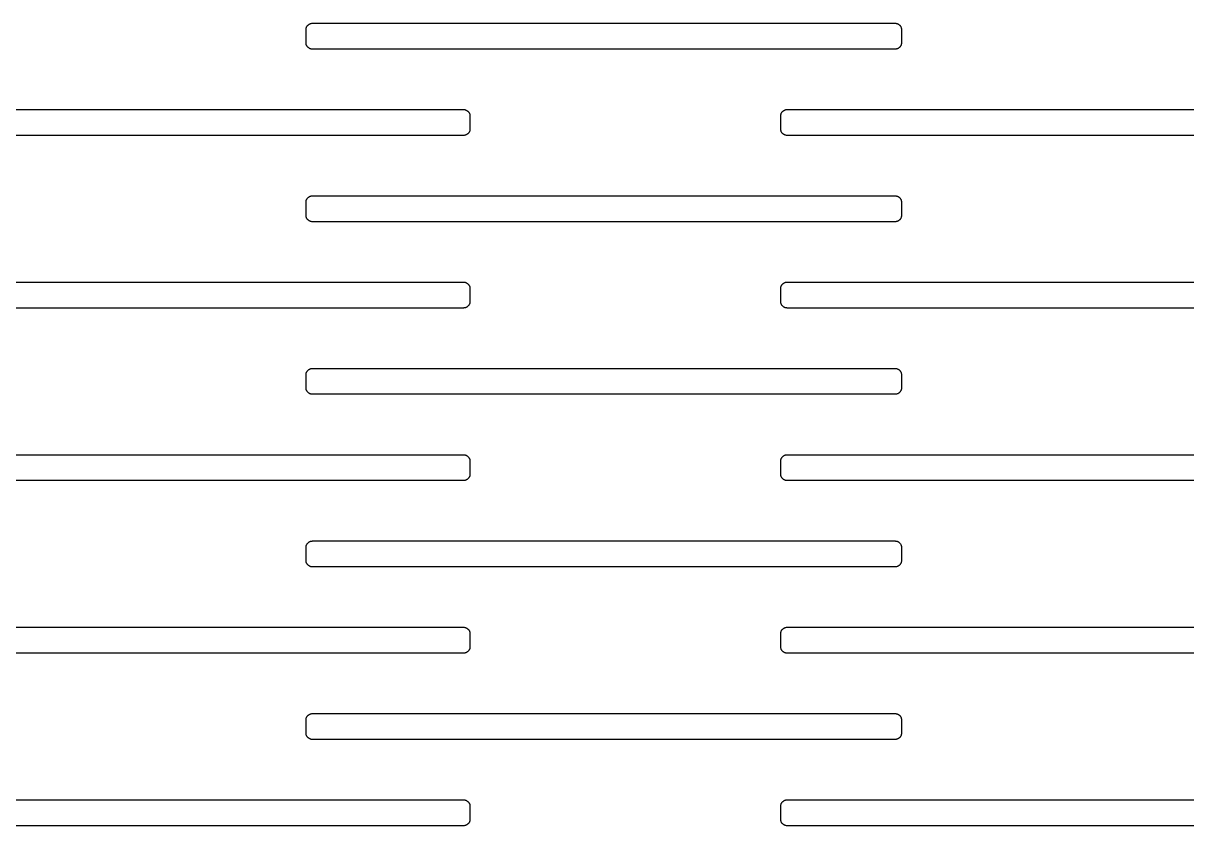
# Model space of a CAD drawing. Header units: metres. Extents: x -156 to 156, y -163 to 163.
# Drawn here: x 36.6 to 90.5, y -37.3 to -0.1 of the extents above; entities that cross this region are included whole.
import ezdxf

# ---------------------------------------------------------------- set-up
doc = ezdxf.new("R2010")
doc.units = ezdxf.units.M

msp = doc.modelspace()

# ---------------------------------------------------------------- linework, layer by layer
for p, q in [((49.7, -0.39999), (49.7006, -0.38115)), ((49.7, -1), (49.7, -0.39999)), ((49.7006, -0.38115), (49.7024, -0.3624)), ((49.7024, -0.3624), (49.7053, -0.34378)), ((49.7053, -0.34378), (49.7094, -0.32539)), ((49.7094, -0.32539), (49.7147, -0.30728)), ((49.7147, -0.30728), (49.7211, -0.28955)), ((49.7211, -0.28955), (49.7285, -0.27226)), ((49.7285, -0.27226), (49.7371, -0.25546)), ((49.7371, -0.25546), (49.7467, -0.23924)), ((49.7467, -0.23924), (49.7573, -0.22366)), ((49.7573, -0.22366), (49.7688, -0.20877)), ((49.7688, -0.20877), (49.7813, -0.19463)), ((49.7813, -0.19463), (49.7946, -0.1813)), ((49.7946, -0.1813), (49.8088, -0.16884)), ((49.8088, -0.16884), (49.8237, -0.15729)), ((49.8237, -0.15729), (49.8392, -0.1467)), ((49.8392, -0.1467), (49.8555, -0.1371)), ((49.8555, -0.1371), (49.8723, -0.12854)), ((49.8723, -0.12854), (49.8896, -0.12106)), ((49.8896, -0.12106), (49.9073, -0.11467)), ((49.9073, -0.11467), (49.9254, -0.10942)), ((49.9254, -0.10942), (49.9438, -0.1053)), ((49.9438, -0.1053), (49.9624, -0.10236)), ((49.9624, -0.10236), (49.9812, -0.10059)), ((49.9812, -0.10059), (50, -0.09999)), ((50, -0.09999), (77, -0.09999)), ((77, -0.09999), (77.0188, -0.10059)), ((77.0188, -0.10059), (77.0376, -0.10236)), ((77.0376, -0.10236), (77.0562, -0.1053)), ((77.0562, -0.1053), (77.0746, -0.10942)), ((77.0746, -0.10942), (77.0927, -0.11467)), ((77.0927, -0.11467), (77.1104, -0.12106)), ((77.1104, -0.12106), (77.1277, -0.12854)), ((77.1277, -0.12854), (77.1445, -0.1371)), ((77.1445, -0.1371), (77.1608, -0.1467)), ((77.1608, -0.1467), (77.1763, -0.15729)), ((77.1763, -0.15729), (77.1912, -0.16884)), ((77.1912, -0.16884), (77.2054, -0.1813)), ((77.2054, -0.1813), (77.2187, -0.19463)), ((77.2187, -0.19463), (77.2312, -0.20877)), ((77.2312, -0.20877), (77.2427, -0.22366)), ((77.2427, -0.22366), (77.2533, -0.23924)), ((77.2533, -0.23924), (77.2629, -0.25546)), ((77.2629, -0.25546), (77.2714, -0.27226)), ((77.2714, -0.27226), (77.2789, -0.28955)), ((77.2789, -0.28955), (77.2853, -0.30728)), ((77.2853, -0.30728), (77.2906, -0.32539)), ((77.2906, -0.32539), (77.2947, -0.34378)), ((77.2947, -0.34378), (77.2976, -0.3624)), ((77.2976, -0.3624), (77.2994, -0.38115)), ((77.2994, -0.38115), (77.3, -0.39999)), ((77.3, -0.39999), (77.3, -1)), ((49.7006, -1.01883), (49.7, -1)), ((49.7024, -1.0376), (49.7006, -1.01883)), ((49.7053, -1.05621), (49.7024, -1.0376)), ((49.7094, -1.0746), (49.7053, -1.05621)), ((49.7147, -1.0927), (49.7094, -1.0746)), ((77.2906, -1.0746), (77.2853, -1.0927)), ((77.2947, -1.05621), (77.2906, -1.0746)), ((77.2976, -1.0376), (77.2947, -1.05621)), ((77.2994, -1.01883), (77.2976, -1.0376)), ((77.3, -1), (77.2994, -1.01883)), ((49.7211, -1.11043), (49.7147, -1.0927)), ((49.7285, -1.12773), (49.7211, -1.11043)), ((49.7371, -1.14452), (49.7285, -1.12773)), ((49.7467, -1.16074), (49.7371, -1.14452)), ((49.7573, -1.17633), (49.7467, -1.16074)), ((49.7688, -1.19122), (49.7573, -1.17633)), ((49.7813, -1.20535), (49.7688, -1.19122)), ((49.7946, -1.21869), (49.7813, -1.20535)), ((49.8088, -1.23114), (49.7946, -1.21869)), ((49.8237, -1.24269), (49.8088, -1.23114)), ((49.8392, -1.2533), (49.8237, -1.24269)), ((49.8555, -1.26288), (49.8392, -1.2533)), ((49.8723, -1.27144), (49.8555, -1.26288)), ((49.8896, -1.27893), (49.8723, -1.27144)), ((49.9073, -1.28531), (49.8896, -1.27893)), ((49.9254, -1.29057), (49.9073, -1.28531)), ((49.9438, -1.29468), (49.9254, -1.29057)), ((49.9624, -1.29762), (49.9438, -1.29468)), ((49.9812, -1.29941), (49.9624, -1.29762)), ((50, -1.29999), (49.9812, -1.29941)), ((77, -1.29999), (50, -1.29999)), ((77.0188, -1.29941), (77, -1.29999)), ((77.0376, -1.29762), (77.0188, -1.29941)), ((77.0562, -1.29468), (77.0376, -1.29762)), ((77.0746, -1.29057), (77.0562, -1.29468)), ((77.0927, -1.28531), (77.0746, -1.29057)), ((77.1104, -1.27893), (77.0927, -1.28531)), ((77.1277, -1.27144), (77.1104, -1.27893)), ((77.1445, -1.26288), (77.1277, -1.27144)), ((77.1608, -1.2533), (77.1445, -1.26288)), ((77.1763, -1.24269), (77.1608, -1.2533)), ((77.1912, -1.23114), (77.1763, -1.24269)), ((77.2054, -1.21869), (77.1912, -1.23114)), ((77.2187, -1.20535), (77.2054, -1.21869)), ((77.2312, -1.19122), (77.2187, -1.20535)), ((77.2427, -1.17633), (77.2312, -1.19122)), ((77.2533, -1.16074), (77.2427, -1.17633)), ((77.2629, -1.14452), (77.2533, -1.16074)), ((77.2714, -1.12773), (77.2629, -1.14452)), ((77.2789, -1.11043), (77.2714, -1.12773)), ((77.2853, -1.0927), (77.2789, -1.11043)), ((30, -4.09999), (57, -4.09999)), ((57, -4.09999), (57.0188, -4.10059)), ((57.0188, -4.10059), (57.0376, -4.10236)), ((57.0376, -4.10236), (57.0562, -4.1053)), ((57.0562, -4.1053), (57.0746, -4.10942)), ((57.0746, -4.10942), (57.0927, -4.11467)), ((57.0927, -4.11467), (57.1104, -4.12106)), ((57.1104, -4.12106), (57.1277, -4.12854)), ((57.1277, -4.12854), (57.1445, -4.1371)), ((57.1445, -4.1371), (57.1607, -4.1467)), ((57.1607, -4.1467), (57.1763, -4.15729)), ((57.1763, -4.15729), (57.1912, -4.16884)), ((57.1912, -4.16884), (57.2054, -4.1813)), ((57.2054, -4.1813), (57.2187, -4.19463)), ((57.2187, -4.19463), (57.2312, -4.20877)), ((57.2312, -4.20877), (57.2427, -4.22366)), ((57.2427, -4.22366), (57.2533, -4.23924)), ((57.2533, -4.23924), (57.2629, -4.25546)), ((57.2629, -4.25546), (57.2714, -4.27226)), ((57.2714, -4.27226), (57.2789, -4.28955)), ((57.2789, -4.28955), (57.2853, -4.30728)), ((57.2853, -4.30728), (57.2906, -4.32539)), ((71.7094, -4.32539), (71.7147, -4.30728)), ((71.7147, -4.30728), (71.7211, -4.28955)), ((71.7211, -4.28955), (71.7285, -4.27226)), ((71.7285, -4.27226), (71.7371, -4.25546)), ((71.7371, -4.25546), (71.7467, -4.23924)), ((71.7467, -4.23924), (71.7573, -4.22366)), ((71.7573, -4.22366), (71.7688, -4.20877)), ((71.7688, -4.20877), (71.7813, -4.19463)), ((71.7813, -4.19463), (71.7946, -4.1813)), ((71.7946, -4.1813), (71.8088, -4.16884)), ((71.8088, -4.16884), (71.8237, -4.15729)), ((71.8237, -4.15729), (71.8392, -4.1467)), ((71.8392, -4.1467), (71.8555, -4.1371)), ((71.8555, -4.1371), (71.8723, -4.12854)), ((71.8723, -4.12854), (71.8896, -4.12106)), ((71.8896, -4.12106), (71.9073, -4.11467)), ((71.9073, -4.11467), (71.9254, -4.10942)), ((71.9254, -4.10942), (71.9438, -4.1053)), ((71.9438, -4.1053), (71.9624, -4.10236)), ((71.9624, -4.10236), (71.9812, -4.10059)), ((71.9812, -4.10059), (72, -4.09999)), ((72, -4.09999), (99, -4.09999)), ((57.2906, -4.32539), (57.2947, -4.34378)), ((57.2947, -4.34378), (57.2976, -4.3624)), ((57.2976, -4.3624), (57.2994, -4.38115)), ((57.2994, -4.38115), (57.3, -4.39999)), ((57.3, -4.39999), (57.3, -5)), ((71.7, -4.39999), (71.7006, -4.38115)), ((71.7, -5), (71.7, -4.39999)), ((71.7006, -4.38115), (71.7024, -4.3624)), ((71.7024, -4.3624), (71.7053, -4.34378)), ((71.7053, -4.34378), (71.7094, -4.32539)), ((57, -5.29999), (30, -5.29999)), ((57.0188, -5.29941), (57, -5.29999)), ((57.0376, -5.29762), (57.0188, -5.29941)), ((57.0562, -5.29468), (57.0376, -5.29762)), ((57.0746, -5.29057), (57.0562, -5.29468)), ((57.0927, -5.28531), (57.0746, -5.29057)), ((57.1104, -5.27893), (57.0927, -5.28531)), ((57.1277, -5.27144), (57.1104, -5.27893)), ((57.1445, -5.26288), (57.1277, -5.27144)), ((57.1607, -5.2533), (57.1445, -5.26288)), ((57.1763, -5.24269), (57.1607, -5.2533)), ((57.1912, -5.23114), (57.1763, -5.24269)), ((57.2054, -5.21869), (57.1912, -5.23114)), ((57.2187, -5.20535), (57.2054, -5.21869)), ((57.2312, -5.19122), (57.2187, -5.20535)), ((57.2427, -5.17633), (57.2312, -5.19122)), ((57.2533, -5.16074), (57.2427, -5.17633)), ((57.2629, -5.14452), (57.2533, -5.16074)), ((57.2714, -5.12773), (57.2629, -5.14452)), ((57.2789, -5.11043), (57.2714, -5.12773)), ((57.2853, -5.0927), (57.2789, -5.11043)), ((57.2906, -5.0746), (57.2853, -5.0927)), ((57.2947, -5.05621), (57.2906, -5.0746)), ((57.2976, -5.0376), (57.2947, -5.05621)), ((57.2994, -5.01883), (57.2976, -5.0376)), ((57.3, -5), (57.2994, -5.01883)), ((71.7006, -5.01883), (71.7, -5)), ((71.7024, -5.0376), (71.7006, -5.01883)), ((71.7053, -5.05621), (71.7024, -5.0376)), ((71.7094, -5.0746), (71.7053, -5.05621)), ((71.7147, -5.0927), (71.7094, -5.0746)), ((71.7211, -5.11043), (71.7147, -5.0927)), ((71.7285, -5.12773), (71.7211, -5.11043)), ((71.7371, -5.14452), (71.7285, -5.12773)), ((71.7467, -5.16074), (71.7371, -5.14452)), ((71.7573, -5.17633), (71.7467, -5.16074)), ((71.7688, -5.19122), (71.7573, -5.17633)), ((71.7813, -5.20535), (71.7688, -5.19122)), ((71.7946, -5.21869), (71.7813, -5.20535)), ((71.8088, -5.23114), (71.7946, -5.21869)), ((71.8237, -5.24269), (71.8088, -5.23114)), ((71.8392, -5.2533), (71.8237, -5.24269)), ((71.8555, -5.26288), (71.8392, -5.2533)), ((71.8723, -5.27144), (71.8555, -5.26288)), ((71.8896, -5.27893), (71.8723, -5.27144)), ((71.9073, -5.28531), (71.8896, -5.27893)), ((71.9254, -5.29057), (71.9073, -5.28531)), ((71.9438, -5.29468), (71.9254, -5.29057)), ((71.9624, -5.29762), (71.9438, -5.29468)), ((71.9812, -5.29941), (71.9624, -5.29762)), ((72, -5.29999), (71.9812, -5.29941)), ((99, -5.29999), (72, -5.29999)), ((49.7, -8.39999), (49.7006, -8.38115)), ((49.7, -9), (49.7, -8.39999)), ((49.7006, -8.38115), (49.7024, -8.3624)), ((49.7024, -8.3624), (49.7053, -8.34378)), ((49.7053, -8.34378), (49.7094, -8.32539)), ((49.7094, -8.32539), (49.7147, -8.30728)), ((49.7147, -8.30728), (49.7211, -8.28955)), ((49.7211, -8.28955), (49.7285, -8.27226)), ((49.7285, -8.27226), (49.7371, -8.25546)), ((49.7371, -8.25546), (49.7467, -8.23924)), ((49.7467, -8.23924), (49.7573, -8.22366)), ((49.7573, -8.22366), (49.7688, -8.20877)), ((49.7688, -8.20877), (49.7813, -8.19463)), ((49.7813, -8.19463), (49.7946, -8.1813)), ((49.7946, -8.1813), (49.8088, -8.16884)), ((49.8088, -8.16884), (49.8237, -8.15729)), ((49.8237, -8.15729), (49.8392, -8.1467)), ((49.8392, -8.1467), (49.8555, -8.1371)), ((49.8555, -8.1371), (49.8723, -8.12854)), ((49.8723, -8.12854), (49.8896, -8.12106)), ((49.8896, -8.12106), (49.9073, -8.11467)), ((49.9073, -8.11467), (49.9254, -8.10942)), ((49.9254, -8.10942), (49.9438, -8.1053)), ((49.9438, -8.1053), (49.9624, -8.10236)), ((49.9624, -8.10236), (49.9812, -8.10059)), ((49.9812, -8.10059), (50, -8.09999)), ((50, -8.09999), (77, -8.09999)), ((77, -8.09999), (77.0188, -8.10059)), ((77.0188, -8.10059), (77.0376, -8.10236)), ((77.0376, -8.10236), (77.0562, -8.1053)), ((77.0562, -8.1053), (77.0746, -8.10942)), ((77.0746, -8.10942), (77.0927, -8.11467)), ((77.0927, -8.11467), (77.1104, -8.12106)), ((77.1104, -8.12106), (77.1277, -8.12854)), ((77.1277, -8.12854), (77.1445, -8.1371)), ((77.1445, -8.1371), (77.1608, -8.1467)), ((77.1608, -8.1467), (77.1763, -8.15729)), ((77.1763, -8.15729), (77.1912, -8.16884)), ((77.1912, -8.16884), (77.2054, -8.1813)), ((77.2054, -8.1813), (77.2187, -8.19463)), ((77.2187, -8.19463), (77.2312, -8.20877)), ((77.2312, -8.20877), (77.2427, -8.22366)), ((77.2427, -8.22366), (77.2533, -8.23924)), ((77.2533, -8.23924), (77.2629, -8.25546)), ((77.2629, -8.25546), (77.2714, -8.27226)), ((77.2714, -8.27226), (77.2789, -8.28955)), ((77.2789, -8.28955), (77.2853, -8.30728)), ((77.2853, -8.30728), (77.2906, -8.32539)), ((77.2906, -8.32539), (77.2947, -8.34378)), ((77.2947, -8.34378), (77.2976, -8.3624)), ((77.2976, -8.3624), (77.2994, -8.38115)), ((77.2994, -8.38115), (77.3, -8.39999)), ((77.3, -8.39999), (77.3, -9)), ((49.7006, -9.01883), (49.7, -9)), ((49.7024, -9.0376), (49.7006, -9.01883)), ((49.7053, -9.05621), (49.7024, -9.0376)), ((49.7094, -9.0746), (49.7053, -9.05621)), ((49.7147, -9.0927), (49.7094, -9.0746)), ((49.7211, -9.11043), (49.7147, -9.0927)), ((49.7285, -9.12773), (49.7211, -9.11043)), ((49.7371, -9.14452), (49.7285, -9.12773)), ((49.7467, -9.16074), (49.7371, -9.14452)), ((49.7573, -9.17633), (49.7467, -9.16074)), ((77.2533, -9.16074), (77.2427, -9.17633)), ((77.2629, -9.14452), (77.2533, -9.16074)), ((77.2714, -9.12773), (77.2629, -9.14452)), ((77.2789, -9.11043), (77.2714, -9.12773)), ((77.2853, -9.0927), (77.2789, -9.11043)), ((77.2906, -9.0746), (77.2853, -9.0927)), ((77.2947, -9.05621), (77.2906, -9.0746)), ((77.2976, -9.0376), (77.2947, -9.05621)), ((77.2994, -9.01883), (77.2976, -9.0376)), ((77.3, -9), (77.2994, -9.01883)), ((49.7688, -9.19122), (49.7573, -9.17633)), ((49.7813, -9.20535), (49.7688, -9.19122)), ((49.7946, -9.21869), (49.7813, -9.20535)), ((49.8088, -9.23114), (49.7946, -9.21869)), ((49.8237, -9.24269), (49.8088, -9.23114)), ((49.8392, -9.2533), (49.8237, -9.24269)), ((49.8555, -9.26288), (49.8392, -9.2533)), ((49.8723, -9.27144), (49.8555, -9.26288)), ((49.8896, -9.27893), (49.8723, -9.27144)), ((49.9073, -9.28531), (49.8896, -9.27893)), ((49.9254, -9.29057), (49.9073, -9.28531)), ((49.9438, -9.29468), (49.9254, -9.29057)), ((49.9624, -9.29762), (49.9438, -9.29468)), ((49.9812, -9.29941), (49.9624, -9.29762)), ((50, -9.29999), (49.9812, -9.29941)), ((77, -9.29999), (50, -9.29999)), ((77.0188, -9.29941), (77, -9.29999)), ((77.0376, -9.29762), (77.0188, -9.29941)), ((77.0562, -9.29468), (77.0376, -9.29762)), ((77.0746, -9.29057), (77.0562, -9.29468)), ((77.0927, -9.28531), (77.0746, -9.29057)), ((77.1104, -9.27893), (77.0927, -9.28531)), ((77.1277, -9.27144), (77.1104, -9.27893)), ((77.1445, -9.26288), (77.1277, -9.27144)), ((77.1608, -9.2533), (77.1445, -9.26288)), ((77.1763, -9.24269), (77.1608, -9.2533)), ((77.1912, -9.23114), (77.1763, -9.24269)), ((77.2054, -9.21869), (77.1912, -9.23114)), ((77.2187, -9.20535), (77.2054, -9.21869)), ((77.2312, -9.19122), (77.2187, -9.20535)), ((77.2427, -9.17633), (77.2312, -9.19122)), ((30, -12.1), (57, -12.1)), ((57, -12.1), (57.0188, -12.1006)), ((57.0188, -12.1006), (57.0376, -12.1024)), ((57.0376, -12.1024), (57.0562, -12.1053)), ((57.0562, -12.1053), (57.0746, -12.1094)), ((57.0746, -12.1094), (57.0927, -12.1147)), ((57.0927, -12.1147), (57.1104, -12.1211)), ((57.1104, -12.1211), (57.1277, -12.1285)), ((57.1277, -12.1285), (57.1445, -12.1371)), ((57.1445, -12.1371), (57.1607, -12.1467)), ((57.1607, -12.1467), (57.1763, -12.1573)), ((57.1763, -12.1573), (57.1912, -12.1688)), ((57.1912, -12.1688), (57.2054, -12.1813)), ((57.2054, -12.1813), (57.2187, -12.1946)), ((57.2187, -12.1946), (57.2312, -12.2088)), ((57.2312, -12.2088), (57.2427, -12.2237)), ((57.2427, -12.2237), (57.2533, -12.2392)), ((57.2533, -12.2392), (57.2629, -12.2555)), ((57.2629, -12.2555), (57.2714, -12.2723)), ((57.2714, -12.2723), (57.2789, -12.2896)), ((57.2789, -12.2896), (57.2853, -12.3073)), ((57.2853, -12.3073), (57.2906, -12.3254)), ((57.2906, -12.3254), (57.2947, -12.3438)), ((57.2947, -12.3438), (57.2976, -12.3624)), ((57.2976, -12.3624), (57.2994, -12.3811)), ((57.2994, -12.3811), (57.3, -12.4)), ((57.3, -12.4), (57.3, -13)), ((71.7, -12.4), (71.7006, -12.3811)), ((71.7, -13), (71.7, -12.4)), ((71.7006, -12.3811), (71.7024, -12.3624)), ((71.7024, -12.3624), (71.7053, -12.3438)), ((71.7053, -12.3438), (71.7094, -12.3254)), ((71.7094, -12.3254), (71.7147, -12.3073)), ((71.7147, -12.3073), (71.7211, -12.2896)), ((71.7211, -12.2896), (71.7285, -12.2723)), ((71.7285, -12.2723), (71.7371, -12.2555)), ((71.7371, -12.2555), (71.7467, -12.2392)), ((71.7467, -12.2392), (71.7573, -12.2237)), ((71.7573, -12.2237), (71.7688, -12.2088)), ((71.7688, -12.2088), (71.7813, -12.1946)), ((71.7813, -12.1946), (71.7946, -12.1813)), ((71.7946, -12.1813), (71.8088, -12.1688)), ((71.8088, -12.1688), (71.8237, -12.1573)), ((71.8237, -12.1573), (71.8392, -12.1467)), ((71.8392, -12.1467), (71.8555, -12.1371)), ((71.8555, -12.1371), (71.8723, -12.1285)), ((71.8723, -12.1285), (71.8896, -12.1211)), ((71.8896, -12.1211), (71.9073, -12.1147)), ((71.9073, -12.1147), (71.9254, -12.1094)), ((71.9254, -12.1094), (71.9438, -12.1053)), ((71.9438, -12.1053), (71.9624, -12.1024)), ((71.9624, -12.1024), (71.9812, -12.1006)), ((71.9812, -12.1006), (72, -12.1)), ((72, -12.1), (99, -12.1)), ((57, -13.3), (30, -13.3)), ((57.0188, -13.2994), (57, -13.3)), ((57.0376, -13.2976), (57.0188, -13.2994)), ((57.0562, -13.2947), (57.0376, -13.2976)), ((57.0746, -13.2906), (57.0562, -13.2947)), ((57.0927, -13.2853), (57.0746, -13.2906)), ((57.1104, -13.2789), (57.0927, -13.2853)), ((57.1277, -13.2714), (57.1104, -13.2789)), ((57.1445, -13.2629), (57.1277, -13.2714)), ((57.1607, -13.2533), (57.1445, -13.2629)), ((57.1763, -13.2427), (57.1607, -13.2533)), ((57.1912, -13.2311), (57.1763, -13.2427)), ((57.2054, -13.2187), (57.1912, -13.2311)), ((57.2187, -13.2054), (57.2054, -13.2187)), ((57.2312, -13.1912), (57.2187, -13.2054)), ((57.2427, -13.1763), (57.2312, -13.1912)), ((57.2533, -13.1607), (57.2427, -13.1763)), ((57.2629, -13.1445), (57.2533, -13.1607)), ((57.2714, -13.1277), (57.2629, -13.1445)), ((57.2789, -13.1104), (57.2714, -13.1277)), ((57.2853, -13.0927), (57.2789, -13.1104)), ((57.2906, -13.0746), (57.2853, -13.0927)), ((57.2947, -13.0562), (57.2906, -13.0746)), ((57.2976, -13.0376), (57.2947, -13.0562)), ((57.2994, -13.0188), (57.2976, -13.0376)), ((57.3, -13), (57.2994, -13.0188)), ((71.7006, -13.0188), (71.7, -13)), ((71.7024, -13.0376), (71.7006, -13.0188)), ((71.7053, -13.0562), (71.7024, -13.0376)), ((71.7094, -13.0746), (71.7053, -13.0562)), ((71.7147, -13.0927), (71.7094, -13.0746)), ((71.7211, -13.1104), (71.7147, -13.0927)), ((71.7285, -13.1277), (71.7211, -13.1104)), ((71.7371, -13.1445), (71.7285, -13.1277)), ((71.7467, -13.1607), (71.7371, -13.1445)), ((71.7573, -13.1763), (71.7467, -13.1607)), ((71.7688, -13.1912), (71.7573, -13.1763)), ((71.7813, -13.2054), (71.7688, -13.1912)), ((71.7946, -13.2187), (71.7813, -13.2054)), ((71.8088, -13.2311), (71.7946, -13.2187)), ((71.8237, -13.2427), (71.8088, -13.2311)), ((71.8392, -13.2533), (71.8237, -13.2427)), ((71.8555, -13.2629), (71.8392, -13.2533)), ((71.8723, -13.2714), (71.8555, -13.2629)), ((71.8896, -13.2789), (71.8723, -13.2714)), ((71.9073, -13.2853), (71.8896, -13.2789)), ((71.9254, -13.2906), (71.9073, -13.2853)), ((71.9438, -13.2947), (71.9254, -13.2906)), ((71.9624, -13.2976), (71.9438, -13.2947)), ((71.9812, -13.2994), (71.9624, -13.2976)), ((72, -13.3), (71.9812, -13.2994)), ((99, -13.3), (72, -13.3)), ((49.7946, -16.1813), (49.8088, -16.1688)), ((49.8088, -16.1688), (49.8237, -16.1573)), ((49.8237, -16.1573), (49.8392, -16.1467)), ((49.8392, -16.1467), (49.8555, -16.1371)), ((49.8555, -16.1371), (49.8723, -16.1285)), ((49.8723, -16.1285), (49.8896, -16.1211)), ((49.8896, -16.1211), (49.9073, -16.1147)), ((49.9073, -16.1147), (49.9254, -16.1094)), ((49.9254, -16.1094), (49.9438, -16.1053)), ((49.9438, -16.1053), (49.9624, -16.1024)), ((49.9624, -16.1024), (49.9812, -16.1006)), ((49.9812, -16.1006), (50, -16.1)), ((50, -16.1), (77, -16.1)), ((77, -16.1), (77.0188, -16.1006)), ((77.0188, -16.1006), (77.0376, -16.1024)), ((77.0376, -16.1024), (77.0562, -16.1053)), ((77.0562, -16.1053), (77.0746, -16.1094)), ((77.0746, -16.1094), (77.0927, -16.1147)), ((77.0927, -16.1147), (77.1104, -16.1211)), ((77.1104, -16.1211), (77.1277, -16.1285)), ((77.1277, -16.1285), (77.1445, -16.1371)), ((77.1445, -16.1371), (77.1608, -16.1467)), ((77.1608, -16.1467), (77.1763, -16.1573)), ((77.1763, -16.1573), (77.1912, -16.1688)), ((77.1912, -16.1688), (77.2054, -16.1813)), ((49.7, -16.4), (49.7006, -16.3812)), ((49.7, -17), (49.7, -16.4)), ((49.7006, -16.3812), (49.7024, -16.3624)), ((49.7024, -16.3624), (49.7053, -16.3438)), ((49.7053, -16.3438), (49.7094, -16.3254)), ((49.7094, -16.3254), (49.7147, -16.3073)), ((49.7147, -16.3073), (49.7211, -16.2896)), ((49.7211, -16.2896), (49.7285, -16.2723)), ((49.7285, -16.2723), (49.7371, -16.2555)), ((49.7371, -16.2555), (49.7467, -16.2392)), ((49.7467, -16.2392), (49.7573, -16.2237)), ((49.7573, -16.2237), (49.7688, -16.2088)), ((49.7688, -16.2088), (49.7813, -16.1946)), ((49.7813, -16.1946), (49.7946, -16.1813)), ((77.2054, -16.1813), (77.2187, -16.1946)), ((77.2187, -16.1946), (77.2312, -16.2088)), ((77.2312, -16.2088), (77.2427, -16.2237)), ((77.2427, -16.2237), (77.2533, -16.2392)), ((77.2533, -16.2392), (77.2629, -16.2555)), ((77.2629, -16.2555), (77.2714, -16.2723)), ((77.2714, -16.2723), (77.2789, -16.2896)), ((77.2789, -16.2896), (77.2853, -16.3073)), ((77.2853, -16.3073), (77.2906, -16.3254)), ((77.2906, -16.3254), (77.2947, -16.3438)), ((77.2947, -16.3438), (77.2976, -16.3624)), ((77.2976, -16.3624), (77.2994, -16.3812)), ((77.2994, -16.3812), (77.3, -16.4)), ((77.3, -16.4), (77.3, -17)), ((49.7006, -17.0188), (49.7, -17)), ((49.7024, -17.0376), (49.7006, -17.0188)), ((49.7053, -17.0562), (49.7024, -17.0376)), ((49.7094, -17.0746), (49.7053, -17.0562)), ((49.7147, -17.0927), (49.7094, -17.0746)), ((49.7211, -17.1104), (49.7147, -17.0927)), ((49.7285, -17.1277), (49.7211, -17.1104)), ((49.7371, -17.1445), (49.7285, -17.1277)), ((49.7467, -17.1607), (49.7371, -17.1445)), ((49.7573, -17.1763), (49.7467, -17.1607)), ((49.7688, -17.1912), (49.7573, -17.1763)), ((49.7813, -17.2054), (49.7688, -17.1912)), ((49.7946, -17.2187), (49.7813, -17.2054)), ((49.8088, -17.2311), (49.7946, -17.2187)), ((49.8237, -17.2427), (49.8088, -17.2311)), ((49.8392, -17.2533), (49.8237, -17.2427)), ((49.8555, -17.2629), (49.8392, -17.2533)), ((77.1608, -17.2533), (77.1445, -17.2629)), ((77.1763, -17.2427), (77.1608, -17.2533)), ((77.1912, -17.2311), (77.1763, -17.2427)), ((77.2054, -17.2187), (77.1912, -17.2311)), ((77.2187, -17.2054), (77.2054, -17.2187)), ((77.2312, -17.1912), (77.2187, -17.2054)), ((77.2427, -17.1763), (77.2312, -17.1912)), ((77.2533, -17.1607), (77.2427, -17.1763)), ((77.2629, -17.1445), (77.2533, -17.1607)), ((77.2714, -17.1277), (77.2629, -17.1445)), ((77.2789, -17.1104), (77.2714, -17.1277)), ((77.2853, -17.0927), (77.2789, -17.1104)), ((77.2906, -17.0746), (77.2853, -17.0927)), ((77.2947, -17.0562), (77.2906, -17.0746)), ((77.2976, -17.0376), (77.2947, -17.0562)), ((77.2994, -17.0188), (77.2976, -17.0376)), ((77.3, -17), (77.2994, -17.0188)), ((49.8723, -17.2714), (49.8555, -17.2629)), ((49.8896, -17.2789), (49.8723, -17.2714)), ((49.9073, -17.2853), (49.8896, -17.2789)), ((49.9254, -17.2906), (49.9073, -17.2853)), ((49.9438, -17.2947), (49.9254, -17.2906)), ((49.9624, -17.2976), (49.9438, -17.2947)), ((49.9812, -17.2994), (49.9624, -17.2976)), ((50, -17.3), (49.9812, -17.2994)), ((77, -17.3), (50, -17.3)), ((77.0188, -17.2994), (77, -17.3)), ((77.0376, -17.2976), (77.0188, -17.2994)), ((77.0562, -17.2947), (77.0376, -17.2976)), ((77.0746, -17.2906), (77.0562, -17.2947)), ((77.0927, -17.2853), (77.0746, -17.2906)), ((77.1104, -17.2789), (77.0927, -17.2853)), ((77.1277, -17.2714), (77.1104, -17.2789)), ((77.1445, -17.2629), (77.1277, -17.2714)), ((30, -20.1), (57, -20.1)), ((57, -20.1), (57.0188, -20.1006)), ((57.0188, -20.1006), (57.0376, -20.1024)), ((57.0376, -20.1024), (57.0562, -20.1053)), ((57.0562, -20.1053), (57.0746, -20.1094)), ((57.0746, -20.1094), (57.0927, -20.1147)), ((57.0927, -20.1147), (57.1104, -20.1211)), ((57.1104, -20.1211), (57.1277, -20.1285)), ((57.1277, -20.1285), (57.1445, -20.1371)), ((57.1445, -20.1371), (57.1607, -20.1467)), ((57.1607, -20.1467), (57.1763, -20.1573)), ((57.1763, -20.1573), (57.1912, -20.1688)), ((57.1912, -20.1688), (57.2054, -20.1813)), ((57.2054, -20.1813), (57.2187, -20.1946)), ((57.2187, -20.1946), (57.2312, -20.2088)), ((57.2312, -20.2088), (57.2427, -20.2237)), ((57.2427, -20.2237), (57.2533, -20.2392)), ((57.2533, -20.2392), (57.2629, -20.2555)), ((57.2629, -20.2555), (57.2714, -20.2723)), ((57.2714, -20.2723), (57.2789, -20.2896)), ((57.2789, -20.2896), (57.2853, -20.3073)), ((57.2853, -20.3073), (57.2906, -20.3254)), ((57.2906, -20.3254), (57.2947, -20.3438)), ((57.2947, -20.3438), (57.2976, -20.3624)), ((57.2976, -20.3624), (57.2994, -20.3812)), ((57.2994, -20.3812), (57.3, -20.4)), ((57.3, -20.4), (57.3, -21)), ((71.7, -20.4), (71.7006, -20.3812)), ((71.7, -21), (71.7, -20.4)), ((71.7006, -20.3812), (71.7024, -20.3624)), ((71.7024, -20.3624), (71.7053, -20.3438)), ((71.7053, -20.3438), (71.7094, -20.3254)), ((71.7094, -20.3254), (71.7147, -20.3073)), ((71.7147, -20.3073), (71.7211, -20.2896)), ((71.7211, -20.2896), (71.7285, -20.2723)), ((71.7285, -20.2723), (71.7371, -20.2555)), ((71.7371, -20.2555), (71.7467, -20.2392)), ((71.7467, -20.2392), (71.7573, -20.2237)), ((71.7573, -20.2237), (71.7688, -20.2088)), ((71.7688, -20.2088), (71.7813, -20.1946)), ((71.7813, -20.1946), (71.7946, -20.1813)), ((71.7946, -20.1813), (71.8088, -20.1688)), ((71.8088, -20.1688), (71.8237, -20.1573)), ((71.8237, -20.1573), (71.8392, -20.1467)), ((71.8392, -20.1467), (71.8555, -20.1371)), ((71.8555, -20.1371), (71.8723, -20.1285)), ((71.8723, -20.1285), (71.8896, -20.1211)), ((71.8896, -20.1211), (71.9073, -20.1147)), ((71.9073, -20.1147), (71.9254, -20.1094)), ((71.9254, -20.1094), (71.9438, -20.1053)), ((71.9438, -20.1053), (71.9624, -20.1024)), ((71.9624, -20.1024), (71.9812, -20.1006)), ((71.9812, -20.1006), (72, -20.1)), ((72, -20.1), (99, -20.1)), ((57.2994, -21.0188), (57.2976, -21.0376)), ((57.3, -21), (57.2994, -21.0188)), ((71.7006, -21.0188), (71.7, -21)), ((71.7024, -21.0376), (71.7006, -21.0188)), ((57, -21.3), (30, -21.3)), ((57.0188, -21.2994), (57, -21.3)), ((57.0376, -21.2976), (57.0188, -21.2994)), ((57.0562, -21.2947), (57.0376, -21.2976)), ((57.0746, -21.2906), (57.0562, -21.2947)), ((57.0927, -21.2853), (57.0746, -21.2906)), ((57.1104, -21.2789), (57.0927, -21.2853)), ((57.1277, -21.2714), (57.1104, -21.2789)), ((57.1445, -21.2629), (57.1277, -21.2714)), ((57.1607, -21.2533), (57.1445, -21.2629)), ((57.1763, -21.2427), (57.1607, -21.2533)), ((57.1912, -21.2311), (57.1763, -21.2427)), ((57.2054, -21.2187), (57.1912, -21.2311)), ((57.2187, -21.2054), (57.2054, -21.2187)), ((57.2312, -21.1912), (57.2187, -21.2054)), ((57.2427, -21.1763), (57.2312, -21.1912)), ((57.2533, -21.1607), (57.2427, -21.1763)), ((57.2629, -21.1445), (57.2533, -21.1607)), ((57.2714, -21.1277), (57.2629, -21.1445)), ((57.2789, -21.1104), (57.2714, -21.1277)), ((57.2853, -21.0927), (57.2789, -21.1104)), ((57.2906, -21.0746), (57.2853, -21.0927)), ((57.2947, -21.0562), (57.2906, -21.0746)), ((57.2976, -21.0376), (57.2947, -21.0562)), ((71.7053, -21.0562), (71.7024, -21.0376)), ((71.7094, -21.0746), (71.7053, -21.0562)), ((71.7147, -21.0927), (71.7094, -21.0746)), ((71.7211, -21.1104), (71.7147, -21.0927)), ((71.7285, -21.1277), (71.7211, -21.1104)), ((71.7371, -21.1445), (71.7285, -21.1277)), ((71.7467, -21.1607), (71.7371, -21.1445)), ((71.7573, -21.1763), (71.7467, -21.1607)), ((71.7688, -21.1912), (71.7573, -21.1763)), ((71.7813, -21.2054), (71.7688, -21.1912)), ((71.7946, -21.2187), (71.7813, -21.2054)), ((71.8088, -21.2311), (71.7946, -21.2187)), ((71.8237, -21.2427), (71.8088, -21.2311)), ((71.8392, -21.2533), (71.8237, -21.2427)), ((71.8555, -21.2629), (71.8392, -21.2533)), ((71.8723, -21.2714), (71.8555, -21.2629)), ((71.8896, -21.2789), (71.8723, -21.2714)), ((71.9073, -21.2853), (71.8896, -21.2789)), ((71.9254, -21.2906), (71.9073, -21.2853)), ((71.9438, -21.2947), (71.9254, -21.2906)), ((71.9624, -21.2976), (71.9438, -21.2947)), ((71.9812, -21.2994), (71.9624, -21.2976)), ((72, -21.3), (71.9812, -21.2994)), ((99, -21.3), (72, -21.3)), ((49.7285, -24.2723), (49.7371, -24.2555)), ((49.7371, -24.2555), (49.7467, -24.2392)), ((49.7467, -24.2392), (49.7573, -24.2237)), ((49.7573, -24.2237), (49.7688, -24.2088)), ((49.7688, -24.2088), (49.7813, -24.1946)), ((49.7813, -24.1946), (49.7946, -24.1813)), ((49.7946, -24.1813), (49.8088, -24.1688)), ((49.8088, -24.1688), (49.8237, -24.1573)), ((49.8237, -24.1573), (49.8392, -24.1467)), ((49.8392, -24.1467), (49.8555, -24.1371)), ((49.8555, -24.1371), (49.8723, -24.1285)), ((49.8723, -24.1285), (49.8896, -24.1211)), ((49.8896, -24.1211), (49.9073, -24.1147)), ((49.9073, -24.1147), (49.9254, -24.1094)), ((49.9254, -24.1094), (49.9438, -24.1053)), ((49.9438, -24.1053), (49.9624, -24.1024)), ((49.9624, -24.1024), (49.9812, -24.1006)), ((49.9812, -24.1006), (50, -24.1)), ((50, -24.1), (77, -24.1)), ((77, -24.1), (77.0188, -24.1006)), ((77.0188, -24.1006), (77.0376, -24.1024)), ((77.0376, -24.1024), (77.0562, -24.1053)), ((77.0562, -24.1053), (77.0746, -24.1094)), ((77.0746, -24.1094), (77.0927, -24.1147)), ((77.0927, -24.1147), (77.1104, -24.1211)), ((77.1104, -24.1211), (77.1277, -24.1285)), ((77.1277, -24.1285), (77.1445, -24.1371)), ((77.1445, -24.1371), (77.1608, -24.1467)), ((77.1608, -24.1467), (77.1763, -24.1573)), ((77.1763, -24.1573), (77.1912, -24.1688)), ((77.1912, -24.1688), (77.2054, -24.1813)), ((77.2054, -24.1813), (77.2187, -24.1946)), ((77.2187, -24.1946), (77.2312, -24.2088)), ((77.2312, -24.2088), (77.2427, -24.2237)), ((77.2427, -24.2237), (77.2533, -24.2392)), ((77.2533, -24.2392), (77.2629, -24.2555)), ((77.2629, -24.2555), (77.2714, -24.2723)), ((49.7, -24.4), (49.7006, -24.3812)), ((49.7, -25), (49.7, -24.4)), ((49.7006, -24.3812), (49.7024, -24.3624)), ((49.7024, -24.3624), (49.7053, -24.3438)), ((49.7053, -24.3438), (49.7094, -24.3254)), ((49.7094, -24.3254), (49.7147, -24.3073)), ((49.7147, -24.3073), (49.7211, -24.2896)), ((49.7211, -24.2896), (49.7285, -24.2723)), ((77.2714, -24.2723), (77.2789, -24.2896)), ((77.2789, -24.2896), (77.2853, -24.3073)), ((77.2853, -24.3073), (77.2906, -24.3254)), ((77.2906, -24.3254), (77.2947, -24.3438)), ((77.2947, -24.3438), (77.2976, -24.3624)), ((77.2976, -24.3624), (77.2994, -24.3812)), ((77.2994, -24.3812), (77.3, -24.4)), ((77.3, -24.4), (77.3, -25)), ((49.7006, -25.0188), (49.7, -25)), ((49.7024, -25.0376), (49.7006, -25.0188)), ((49.7053, -25.0562), (49.7024, -25.0376)), ((49.7094, -25.0746), (49.7053, -25.0562)), ((49.7147, -25.0927), (49.7094, -25.0746)), ((49.7211, -25.1104), (49.7147, -25.0927)), ((49.7285, -25.1277), (49.7211, -25.1104)), ((49.7371, -25.1445), (49.7285, -25.1277)), ((49.7467, -25.1607), (49.7371, -25.1445)), ((49.7573, -25.1763), (49.7467, -25.1607)), ((49.7688, -25.1912), (49.7573, -25.1763)), ((49.7813, -25.2054), (49.7688, -25.1912)), ((49.7946, -25.2187), (49.7813, -25.2054)), ((49.8088, -25.2311), (49.7946, -25.2187)), ((49.8237, -25.2427), (49.8088, -25.2311)), ((49.8392, -25.2533), (49.8237, -25.2427)), ((49.8555, -25.2629), (49.8392, -25.2533)), ((49.8723, -25.2714), (49.8555, -25.2629)), ((49.8896, -25.2789), (49.8723, -25.2714)), ((49.9073, -25.2853), (49.8896, -25.2789)), ((49.9254, -25.2906), (49.9073, -25.2853)), ((49.9438, -25.2947), (49.9254, -25.2906)), ((49.9624, -25.2976), (49.9438, -25.2947)), ((49.9812, -25.2994), (49.9624, -25.2976)), ((50, -25.3), (49.9812, -25.2994)), ((77, -25.3), (50, -25.3)), ((77.0188, -25.2994), (77, -25.3)), ((77.0376, -25.2976), (77.0188, -25.2994)), ((77.0562, -25.2947), (77.0376, -25.2976)), ((77.0746, -25.2906), (77.0562, -25.2947)), ((77.0927, -25.2853), (77.0746, -25.2906)), ((77.1104, -25.2789), (77.0927, -25.2853)), ((77.1277, -25.2714), (77.1104, -25.2789)), ((77.1445, -25.2629), (77.1277, -25.2714)), ((77.1608, -25.2533), (77.1445, -25.2629)), ((77.1763, -25.2427), (77.1608, -25.2533)), ((77.1912, -25.2311), (77.1763, -25.2427)), ((77.2054, -25.2187), (77.1912, -25.2311)), ((77.2187, -25.2054), (77.2054, -25.2187)), ((77.2312, -25.1912), (77.2187, -25.2054)), ((77.2427, -25.1763), (77.2312, -25.1912)), ((77.2533, -25.1607), (77.2427, -25.1763)), ((77.2629, -25.1445), (77.2533, -25.1607)), ((77.2714, -25.1277), (77.2629, -25.1445)), ((77.2789, -25.1104), (77.2714, -25.1277)), ((77.2853, -25.0927), (77.2789, -25.1104)), ((77.2906, -25.0746), (77.2853, -25.0927)), ((77.2947, -25.0562), (77.2906, -25.0746)), ((77.2976, -25.0376), (77.2947, -25.0562)), ((77.2994, -25.0188), (77.2976, -25.0376)), ((77.3, -25), (77.2994, -25.0188)), ((30, -28.1), (57, -28.1)), ((57, -28.1), (57.0188, -28.1006)), ((57.0188, -28.1006), (57.0376, -28.1024)), ((57.0376, -28.1024), (57.0562, -28.1053)), ((57.0562, -28.1053), (57.0746, -28.1094)), ((57.0746, -28.1094), (57.0927, -28.1147)), ((57.0927, -28.1147), (57.1104, -28.1211)), ((57.1104, -28.1211), (57.1277, -28.1285)), ((57.1277, -28.1285), (57.1445, -28.1371)), ((57.1445, -28.1371), (57.1607, -28.1467)), ((57.1607, -28.1467), (57.1763, -28.1573)), ((57.1763, -28.1573), (57.1912, -28.1688)), ((57.1912, -28.1688), (57.2054, -28.1813)), ((57.2054, -28.1813), (57.2187, -28.1946)), ((57.2187, -28.1946), (57.2312, -28.2088)), ((57.2312, -28.2088), (57.2427, -28.2237)), ((57.2427, -28.2237), (57.2533, -28.2392)), ((57.2533, -28.2392), (57.2629, -28.2555)), ((57.2629, -28.2555), (57.2714, -28.2723)), ((57.2714, -28.2723), (57.2789, -28.2896)), ((57.2789, -28.2896), (57.2853, -28.3073)), ((57.2853, -28.3073), (57.2906, -28.3254)), ((57.2906, -28.3254), (57.2947, -28.3438)), ((57.2947, -28.3438), (57.2976, -28.3624)), ((57.2976, -28.3624), (57.2994, -28.3812)), ((57.2994, -28.3812), (57.3, -28.4)), ((57.3, -28.4), (57.3, -29)), ((71.7, -28.4), (71.7006, -28.3812)), ((71.7, -29), (71.7, -28.4)), ((71.7006, -28.3812), (71.7024, -28.3624)), ((71.7024, -28.3624), (71.7053, -28.3438)), ((71.7053, -28.3438), (71.7094, -28.3254)), ((71.7094, -28.3254), (71.7147, -28.3073)), ((71.7147, -28.3073), (71.7211, -28.2896)), ((71.7211, -28.2896), (71.7285, -28.2723)), ((71.7285, -28.2723), (71.7371, -28.2555)), ((71.7371, -28.2555), (71.7467, -28.2392)), ((71.7467, -28.2392), (71.7573, -28.2237)), ((71.7573, -28.2237), (71.7688, -28.2088)), ((71.7688, -28.2088), (71.7813, -28.1946)), ((71.7813, -28.1946), (71.7946, -28.1813)), ((71.7946, -28.1813), (71.8088, -28.1688)), ((71.8088, -28.1688), (71.8237, -28.1573)), ((71.8237, -28.1573), (71.8392, -28.1467)), ((71.8392, -28.1467), (71.8555, -28.1371)), ((71.8555, -28.1371), (71.8723, -28.1285)), ((71.8723, -28.1285), (71.8896, -28.1211)), ((71.8896, -28.1211), (71.9073, -28.1147)), ((71.9073, -28.1147), (71.9254, -28.1094)), ((71.9254, -28.1094), (71.9438, -28.1053)), ((71.9438, -28.1053), (71.9624, -28.1024)), ((71.9624, -28.1024), (71.9812, -28.1006)), ((71.9812, -28.1006), (72, -28.1)), ((72, -28.1), (99, -28.1)), ((57.2789, -29.1104), (57.2714, -29.1277)), ((57.2853, -29.0927), (57.2789, -29.1104)), ((57.2906, -29.0746), (57.2853, -29.0927)), ((57.2947, -29.0562), (57.2906, -29.0746)), ((57.2976, -29.0376), (57.2947, -29.0562)), ((57.2994, -29.0188), (57.2976, -29.0376)), ((57.3, -29), (57.2994, -29.0188)), ((71.7006, -29.0188), (71.7, -29)), ((71.7024, -29.0376), (71.7006, -29.0188)), ((71.7053, -29.0562), (71.7024, -29.0376)), ((71.7094, -29.0746), (71.7053, -29.0562)), ((71.7147, -29.0927), (71.7094, -29.0746)), ((71.7211, -29.1104), (71.7147, -29.0927)), ((71.7285, -29.1277), (71.7211, -29.1104)), ((57, -29.3), (30, -29.3)), ((57.0188, -29.2994), (57, -29.3)), ((57.0376, -29.2976), (57.0188, -29.2994)), ((57.0562, -29.2947), (57.0376, -29.2976)), ((57.0746, -29.2906), (57.0562, -29.2947)), ((57.0927, -29.2853), (57.0746, -29.2906)), ((57.1104, -29.2789), (57.0927, -29.2853)), ((57.1277, -29.2714), (57.1104, -29.2789)), ((57.1445, -29.2629), (57.1277, -29.2714)), ((57.1607, -29.2533), (57.1445, -29.2629)), ((57.1763, -29.2427), (57.1607, -29.2533)), ((57.1912, -29.2311), (57.1763, -29.2427)), ((57.2054, -29.2187), (57.1912, -29.2311)), ((57.2187, -29.2054), (57.2054, -29.2187)), ((57.2312, -29.1912), (57.2187, -29.2054)), ((57.2427, -29.1763), (57.2312, -29.1912)), ((57.2533, -29.1607), (57.2427, -29.1763)), ((57.2629, -29.1445), (57.2533, -29.1607)), ((57.2714, -29.1277), (57.2629, -29.1445)), ((71.7371, -29.1445), (71.7285, -29.1277)), ((71.7467, -29.1607), (71.7371, -29.1445)), ((71.7573, -29.1763), (71.7467, -29.1607)), ((71.7688, -29.1912), (71.7573, -29.1763)), ((71.7813, -29.2054), (71.7688, -29.1912)), ((71.7946, -29.2187), (71.7813, -29.2054)), ((71.8088, -29.2311), (71.7946, -29.2187)), ((71.8237, -29.2427), (71.8088, -29.2311)), ((71.8392, -29.2533), (71.8237, -29.2427)), ((71.8555, -29.2629), (71.8392, -29.2533)), ((71.8723, -29.2714), (71.8555, -29.2629)), ((71.8896, -29.2789), (71.8723, -29.2714)), ((71.9073, -29.2853), (71.8896, -29.2789)), ((71.9254, -29.2906), (71.9073, -29.2853)), ((71.9438, -29.2947), (71.9254, -29.2906)), ((71.9624, -29.2976), (71.9438, -29.2947)), ((71.9812, -29.2994), (71.9624, -29.2976)), ((72, -29.3), (71.9812, -29.2994)), ((99, -29.3), (72, -29.3)), ((49.7024, -32.3624), (49.7053, -32.3438)), ((49.7053, -32.3438), (49.7094, -32.3254)), ((49.7094, -32.3254), (49.7147, -32.3073)), ((49.7147, -32.3073), (49.7211, -32.2896)), ((49.7211, -32.2896), (49.7285, -32.2723)), ((49.7285, -32.2723), (49.7371, -32.2555)), ((49.7371, -32.2555), (49.7467, -32.2392)), ((49.7467, -32.2392), (49.7573, -32.2237)), ((49.7573, -32.2237), (49.7688, -32.2088)), ((49.7688, -32.2088), (49.7813, -32.1946)), ((49.7813, -32.1946), (49.7946, -32.1813)), ((49.7946, -32.1813), (49.8088, -32.1688)), ((49.8088, -32.1688), (49.8237, -32.1573)), ((49.8237, -32.1573), (49.8392, -32.1467)), ((49.8392, -32.1467), (49.8555, -32.1371)), ((49.8555, -32.1371), (49.8723, -32.1286)), ((49.8723, -32.1286), (49.8896, -32.1211)), ((49.8896, -32.1211), (49.9073, -32.1147)), ((49.9073, -32.1147), (49.9254, -32.1094)), ((49.9254, -32.1094), (49.9438, -32.1053)), ((49.9438, -32.1053), (49.9624, -32.1024)), ((49.9624, -32.1024), (49.9812, -32.1006)), ((49.9812, -32.1006), (50, -32.1)), ((50, -32.1), (77, -32.1)), ((77, -32.1), (77.0188, -32.1006)), ((77.0188, -32.1006), (77.0376, -32.1024)), ((77.0376, -32.1024), (77.0562, -32.1053)), ((77.0562, -32.1053), (77.0746, -32.1094)), ((77.0746, -32.1094), (77.0927, -32.1147)), ((77.0927, -32.1147), (77.1104, -32.1211)), ((77.1104, -32.1211), (77.1277, -32.1286)), ((77.1277, -32.1286), (77.1445, -32.1371)), ((77.1445, -32.1371), (77.1608, -32.1467)), ((77.1608, -32.1467), (77.1763, -32.1573)), ((77.1763, -32.1573), (77.1912, -32.1688)), ((77.1912, -32.1688), (77.2054, -32.1813)), ((77.2054, -32.1813), (77.2187, -32.1946)), ((77.2187, -32.1946), (77.2312, -32.2088)), ((77.2312, -32.2088), (77.2427, -32.2237)), ((77.2427, -32.2237), (77.2533, -32.2392)), ((77.2533, -32.2392), (77.2629, -32.2555)), ((77.2629, -32.2555), (77.2714, -32.2723)), ((77.2714, -32.2723), (77.2789, -32.2896)), ((77.2789, -32.2896), (77.2853, -32.3073)), ((77.2853, -32.3073), (77.2906, -32.3254)), ((77.2906, -32.3254), (77.2947, -32.3438)), ((77.2947, -32.3438), (77.2976, -32.3624)), ((49.7, -32.4), (49.7006, -32.3812)), ((49.7, -33), (49.7, -32.4)), ((49.7006, -32.3812), (49.7024, -32.3624)), ((77.2976, -32.3624), (77.2994, -32.3812)), ((77.2994, -32.3812), (77.3, -32.4)), ((77.3, -32.4), (77.3, -33)), ((49.7006, -33.0188), (49.7, -33)), ((49.7024, -33.0376), (49.7006, -33.0188)), ((49.7053, -33.0562), (49.7024, -33.0376)), ((49.7094, -33.0746), (49.7053, -33.0562)), ((49.7147, -33.0927), (49.7094, -33.0746)), ((49.7211, -33.1104), (49.7147, -33.0927)), ((49.7285, -33.1277), (49.7211, -33.1104)), ((49.7371, -33.1445), (49.7285, -33.1277)), ((49.7467, -33.1607), (49.7371, -33.1445)), ((49.7573, -33.1763), (49.7467, -33.1607)), ((49.7688, -33.1912), (49.7573, -33.1763)), ((49.7813, -33.2054), (49.7688, -33.1912)), ((49.7946, -33.2187), (49.7813, -33.2054)), ((49.8088, -33.2312), (49.7946, -33.2187)), ((49.8237, -33.2427), (49.8088, -33.2312)), ((49.8392, -33.2533), (49.8237, -33.2427)), ((49.8555, -33.2629), (49.8392, -33.2533)), ((49.8723, -33.2714), (49.8555, -33.2629)), ((49.8896, -33.2789), (49.8723, -33.2714)), ((49.9073, -33.2853), (49.8896, -33.2789)), ((49.9254, -33.2906), (49.9073, -33.2853)), ((49.9438, -33.2947), (49.9254, -33.2906)), ((49.9624, -33.2976), (49.9438, -33.2947)), ((49.9812, -33.2994), (49.9624, -33.2976)), ((50, -33.3), (49.9812, -33.2994)), ((77, -33.3), (50, -33.3)), ((77.0188, -33.2994), (77, -33.3)), ((77.0376, -33.2976), (77.0188, -33.2994)), ((77.0562, -33.2947), (77.0376, -33.2976)), ((77.0746, -33.2906), (77.0562, -33.2947)), ((77.0927, -33.2853), (77.0746, -33.2906)), ((77.1104, -33.2789), (77.0927, -33.2853)), ((77.1277, -33.2714), (77.1104, -33.2789)), ((77.1445, -33.2629), (77.1277, -33.2714)), ((77.1608, -33.2533), (77.1445, -33.2629)), ((77.1763, -33.2427), (77.1608, -33.2533)), ((77.1912, -33.2312), (77.1763, -33.2427)), ((77.2054, -33.2187), (77.1912, -33.2312)), ((77.2187, -33.2054), (77.2054, -33.2187)), ((77.2312, -33.1912), (77.2187, -33.2054)), ((77.2427, -33.1763), (77.2312, -33.1912)), ((77.2533, -33.1607), (77.2427, -33.1763)), ((77.2629, -33.1445), (77.2533, -33.1607)), ((77.2714, -33.1277), (77.2629, -33.1445)), ((77.2789, -33.1104), (77.2714, -33.1277)), ((77.2853, -33.0927), (77.2789, -33.1104)), ((77.2906, -33.0746), (77.2853, -33.0927)), ((77.2947, -33.0562), (77.2906, -33.0746)), ((77.2976, -33.0376), (77.2947, -33.0562)), ((77.2994, -33.0188), (77.2976, -33.0376)), ((77.3, -33), (77.2994, -33.0188)), ((30, -36.1), (57, -36.1)), ((57, -36.1), (57.0188, -36.1006)), ((57.0188, -36.1006), (57.0376, -36.1024)), ((57.0376, -36.1024), (57.0562, -36.1053)), ((57.0562, -36.1053), (57.0746, -36.1094)), ((57.0746, -36.1094), (57.0927, -36.1147)), ((57.0927, -36.1147), (57.1104, -36.1211)), ((57.1104, -36.1211), (57.1277, -36.1286)), ((71.8723, -36.1286), (71.8896, -36.1211)), ((71.8896, -36.1211), (71.9073, -36.1147)), ((71.9073, -36.1147), (71.9254, -36.1094)), ((71.9254, -36.1094), (71.9438, -36.1053)), ((71.9438, -36.1053), (71.9624, -36.1024)), ((71.9624, -36.1024), (71.9812, -36.1006)), ((71.9812, -36.1006), (72, -36.1)), ((72, -36.1), (99, -36.1)), ((57.1277, -36.1286), (57.1445, -36.1371)), ((57.1445, -36.1371), (57.1607, -36.1467)), ((57.1607, -36.1467), (57.1763, -36.1573)), ((57.1763, -36.1573), (57.1912, -36.1688)), ((57.1912, -36.1688), (57.2054, -36.1813)), ((57.2054, -36.1813), (57.2187, -36.1946)), ((57.2187, -36.1946), (57.2312, -36.2088)), ((57.2312, -36.2088), (57.2427, -36.2237)), ((57.2427, -36.2237), (57.2533, -36.2392)), ((57.2533, -36.2392), (57.2629, -36.2555)), ((57.2629, -36.2555), (57.2714, -36.2723)), ((57.2714, -36.2723), (57.2789, -36.2896)), ((57.2789, -36.2896), (57.2853, -36.3073)), ((57.2853, -36.3073), (57.2906, -36.3254)), ((57.2906, -36.3254), (57.2947, -36.3438)), ((57.2947, -36.3438), (57.2976, -36.3624)), ((57.2976, -36.3624), (57.2994, -36.3812)), ((57.2994, -36.3812), (57.3, -36.4)), ((57.3, -36.4), (57.3, -37)), ((71.7, -36.4), (71.7006, -36.3812)), ((71.7, -37), (71.7, -36.4)), ((71.7006, -36.3812), (71.7024, -36.3624)), ((71.7024, -36.3624), (71.7053, -36.3438)), ((71.7053, -36.3438), (71.7094, -36.3254)), ((71.7094, -36.3254), (71.7147, -36.3073)), ((71.7147, -36.3073), (71.7211, -36.2896)), ((71.7211, -36.2896), (71.7285, -36.2723)), ((71.7285, -36.2723), (71.7371, -36.2555)), ((71.7371, -36.2555), (71.7467, -36.2392)), ((71.7467, -36.2392), (71.7573, -36.2237)), ((71.7573, -36.2237), (71.7688, -36.2088)), ((71.7688, -36.2088), (71.7813, -36.1946)), ((71.7813, -36.1946), (71.7946, -36.1813)), ((71.7946, -36.1813), (71.8088, -36.1688)), ((71.8088, -36.1688), (71.8237, -36.1573)), ((71.8237, -36.1573), (71.8392, -36.1467)), ((71.8392, -36.1467), (71.8555, -36.1371)), ((71.8555, -36.1371), (71.8723, -36.1286)), ((57.2187, -37.2054), (57.2054, -37.2187)), ((57.2312, -37.1912), (57.2187, -37.2054)), ((57.2427, -37.1763), (57.2312, -37.1912)), ((57.2533, -37.1607), (57.2427, -37.1763)), ((57.2629, -37.1445), (57.2533, -37.1607)), ((57.2714, -37.1277), (57.2629, -37.1445)), ((57.2789, -37.1104), (57.2714, -37.1277)), ((57.2853, -37.0927), (57.2789, -37.1104)), ((57.2906, -37.0746), (57.2853, -37.0927)), ((57.2947, -37.0562), (57.2906, -37.0746)), ((57.2976, -37.0376), (57.2947, -37.0562)), ((57.2994, -37.0188), (57.2976, -37.0376)), ((57.3, -37), (57.2994, -37.0188)), ((71.7006, -37.0188), (71.7, -37)), ((71.7024, -37.0376), (71.7006, -37.0188)), ((71.7053, -37.0562), (71.7024, -37.0376)), ((71.7094, -37.0746), (71.7053, -37.0562)), ((71.7147, -37.0927), (71.7094, -37.0746)), ((71.7211, -37.1104), (71.7147, -37.0927)), ((71.7285, -37.1277), (71.7211, -37.1104)), ((71.7371, -37.1445), (71.7285, -37.1277)), ((71.7467, -37.1607), (71.7371, -37.1445)), ((71.7573, -37.1763), (71.7467, -37.1607)), ((71.7688, -37.1912), (71.7573, -37.1763)), ((71.7813, -37.2054), (71.7688, -37.1912)), ((71.7946, -37.2187), (71.7813, -37.2054)), ((57, -37.3), (30, -37.3)), ((57.0188, -37.2994), (57, -37.3)), ((57.0376, -37.2976), (57.0188, -37.2994)), ((57.0562, -37.2947), (57.0376, -37.2976)), ((57.0746, -37.2906), (57.0562, -37.2947)), ((57.0927, -37.2853), (57.0746, -37.2906)), ((57.1104, -37.2789), (57.0927, -37.2853)), ((57.1277, -37.2714), (57.1104, -37.2789)), ((57.1445, -37.2629), (57.1277, -37.2714)), ((57.1607, -37.2533), (57.1445, -37.2629)), ((57.1763, -37.2427), (57.1607, -37.2533)), ((57.1912, -37.2312), (57.1763, -37.2427)), ((57.2054, -37.2187), (57.1912, -37.2312)), ((71.8088, -37.2312), (71.7946, -37.2187)), ((71.8237, -37.2427), (71.8088, -37.2312)), ((71.8392, -37.2533), (71.8237, -37.2427)), ((71.8555, -37.2629), (71.8392, -37.2533)), ((71.8723, -37.2714), (71.8555, -37.2629)), ((71.8896, -37.2789), (71.8723, -37.2714)), ((71.9073, -37.2853), (71.8896, -37.2789)), ((71.9254, -37.2906), (71.9073, -37.2853)), ((71.9438, -37.2947), (71.9254, -37.2906)), ((71.9624, -37.2976), (71.9438, -37.2947)), ((71.9812, -37.2994), (71.9624, -37.2976)), ((72, -37.3), (71.9812, -37.2994)), ((99, -37.3), (72, -37.3))]:
    msp.add_line(p, q)

doc.saveas('drawing.dxf')
